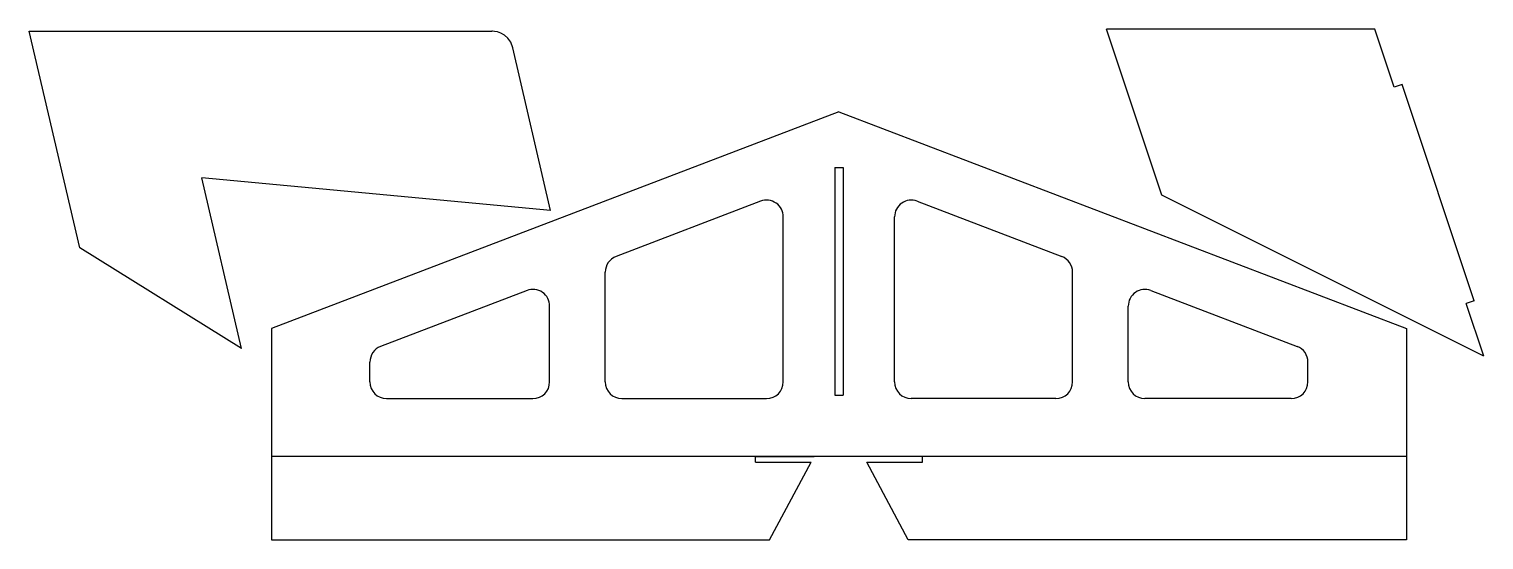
# Model space of a CAD drawing. Header units: centimetres. Extents: x -3.9 to 22.2, y 0.3 to 9.5.
import ezdxf

# ---------------------------------------------------------------- set-up
doc = ezdxf.new("R2010")
doc.units = ezdxf.units.CM
doc.layers.add('Teile', color=7, linetype='Continuous', lineweight=25)

msp = doc.modelspace()

# ---------------------------------------------------------------- linework, layer by layer
at = {"layer": 'Teile'}
for p, q in [((-3, 5.532), (-3.909, 9.428)), ((-3.909, 9.428), (4.407, 9.428)), ((20.281, 9.465), (15.458, 9.465)), ((16.454, 6.478), (15.458, 9.465)), ((20.63, 8.417), (20.281, 9.465)), ((5.466, 6.202), (4.785, 9.128)), ((20.773, 8.465), (20.63, 8.417)), ((22.068, 4.579), (20.773, 8.465)), ((10.648, 7.977), (0.448, 4.077)), ((10.648, 7.977), (20.848, 4.077)), ((10.573, 6.977), (10.573, 2.881)), ((10.573, 6.977), (10.723, 6.977)), ((10.723, 6.977), (10.723, 2.881)), ((5.466, 6.202), (-0.805, 6.788)), ((-0.092, 3.722), (-0.805, 6.788)), ((9.241, 6.368), (6.641, 5.374)), ((12.055, 6.368), (14.655, 5.374)), ((22.242, 3.583), (16.454, 6.478)), ((9.648, 3.118), (9.648, 6.088)), ((11.648, 3.118), (11.648, 6.088)), ((-0.092, 3.722), (-3, 5.532)), ((6.448, 3.118), (6.448, 5.094)), ((14.848, 3.118), (14.848, 5.094)), ((5.041, 4.762), (2.409, 3.756)), ((16.255, 4.762), (18.886, 3.756)), ((5.448, 3.118), (5.448, 4.482)), ((15.848, 3.118), (15.848, 4.482)), ((22.068, 4.579), (21.925, 4.531)), ((22.242, 3.583), (21.925, 4.531)), ((0.448, 4.077), (0.448, 0.277)), ((20.848, 4.077), (20.848, 0.277)), ((2.217, 3.118), (2.217, 3.476)), ((19.079, 3.118), (19.079, 3.476)), ((10.573, 2.881), (10.723, 2.881)), ((2.517, 2.818), (5.148, 2.818)), ((6.748, 2.818), (9.348, 2.818)), ((14.548, 2.818), (11.948, 2.818)), ((18.779, 2.818), (16.148, 2.818)), ((20.848, 1.777), (0.448, 1.777)), ((9.148, 1.777), (10.201, 1.777)), ((9.148, 1.677), (9.148, 1.777)), ((9.148, 1.677), (10.148, 1.677)), ((9.401, 0.277), (10.148, 1.677)), ((12.148, 1.777), (11.095, 1.777)), ((11.895, 0.277), (11.148, 1.677)), ((11.148, 1.677), (12.148, 1.677)), ((12.148, 1.677), (12.148, 1.777)), ((0.448, 0.277), (9.401, 0.277)), ((20.848, 0.277), (11.895, 0.277))]:
    msp.add_line(p, q, dxfattribs=at)
for centre, start, end in [((9.348, 6.088), 0, 110.9245), ((11.948, 6.088), 69.0755, 180), ((6.748, 5.094), 110.9245, 180), ((14.548, 5.094), 0, 69.0755), ((5.148, 4.482), 0, 110.9245), ((16.148, 4.482), 69.0755, 180), ((2.517, 3.476), 110.9245, 180), ((18.779, 3.476), 0, 69.0755), ((2.517, 3.118), 180, 270), ((5.148, 3.118), 270, 0), ((6.748, 3.118), 180, 270), ((9.348, 3.118), 270, 0), ((11.948, 3.118), 180, 270), ((14.548, 3.118), 270, 0), ((16.148, 3.118), 180, 270), ((18.779, 3.118), 270, 0)]:
    msp.add_arc(centre, 0.3, start, end, dxfattribs=at)
msp.add_open_spline([(4.785, 9.128), (4.715, 9.428), (4.407, 9.428), (4.407, 9.428)], degree=3, dxfattribs=at)

doc.saveas('drawing.dxf')
